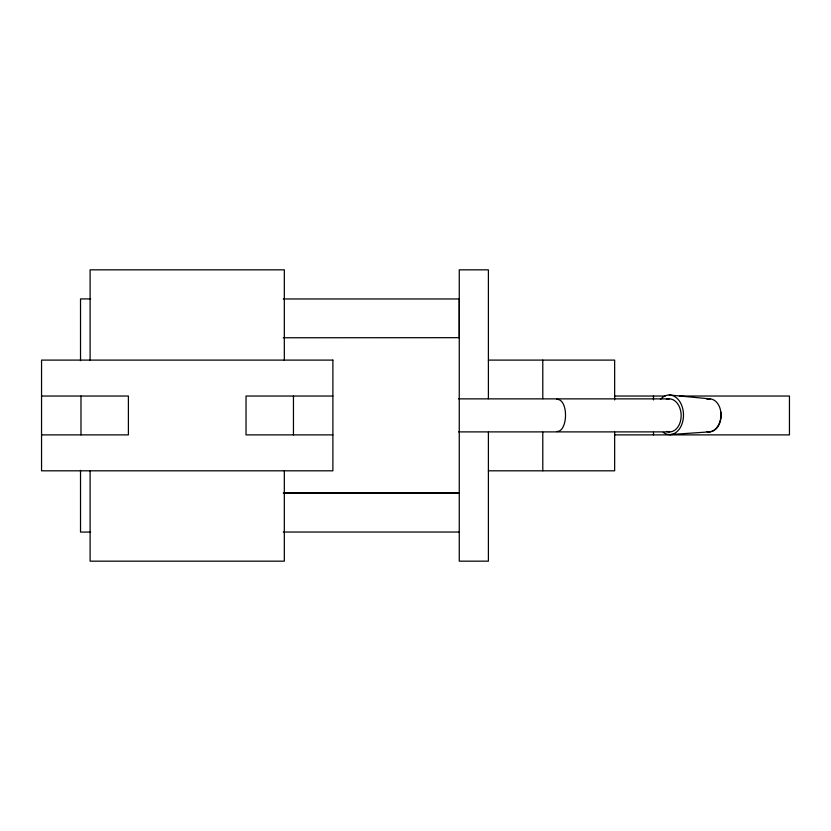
<?xml version="1.0" encoding="UTF-8"?>
<svg xmlns="http://www.w3.org/2000/svg" width="831" height="831" viewBox="0 0 831 831"><rect width="100%" height="100%" fill="white"/><g stroke="black" fill="none" stroke-linecap="round" stroke-linejoin="round"><path stroke-width="1.25" d="M459.263 337.812L459.263 298.963L283.246 298.963M721.017 415.417L721.017 415.375A16.506 11.676 -90 0 0 721.048 414.42L721.038 414.243A16.89 11.946 90 0 0 720.861 412.259A16.516 11.8 -87.9 0 1 721.017 415.375L721.007 415.708A16.506 11.676 -88 0 0 706.911 399.347M556.749 399.316C568.705 398.901 568.134 431.829 556.853 431.507M669.682 434.603L710.058 431.819M90.662 298.921L80.524 298.921L80.524 360.675M283.246 337.76L459.263 337.677M488.399 360.103L614.649 360.103L614.649 399.919M41.55 396.034L128.4 396.034L128.4 434.883L41.55 434.883M332.888 396.034L246.028 396.034L246.028 434.883L332.888 434.883M614.649 396.034L665.143 396.034M679.384 396.034L789.45 396.034L789.45 434.883L614.649 434.883M458.619 398.87L669.308 398.87M458.619 431.891L669.651 431.891M720.955 416.04A16.516 11.676 -86.8 0 1 708.968 431.881L709.394 431.891A16.506 11.676 -90 0 1 707.274 431.611M488.399 470.813L614.649 470.813L614.649 432.193M283.516 492.856L441.791 492.856M459.263 493.053L283.246 493.147L459.263 493.188M90.662 532.079L80.524 532.079L80.524 470.325M283.246 532.037L459.263 532.037M708.905 431.891L708.614 431.881A16.516 11.551 -87.9 0 1 707.077 431.663M669.267 394.985L710.152 398.89M653.488 396.034L653.488 399.919M653.488 432.286L653.488 434.883M542.788 360.103L542.788 398.724M542.788 432.193L542.788 470.813M488.399 398.724L488.399 269.836L459.263 269.836L459.263 561.164L488.399 561.164L488.399 432.193M293.457 396.034L293.457 434.883M284.327 360.467L284.327 269.836L90.101 269.836L90.101 360.467M284.327 470.533L284.327 561.164L90.101 561.164L90.101 470.533M80.981 396.034L80.981 434.883M660.479 399.42A19.809 14.013 88.8 0 1 678.885 400.324A19.809 14.013 88.8 0 1 681.046 426.21A19.809 14.013 88.8 0 1 663.231 432.39M709.466 431.756A16.391 11.592 90 0 0 721.038 414.243A15.498 10.959 -90 0 0 720.851 412.259M666.462 399.368A16.506 11.676 88.8 0 1 681.15 415.375A16.506 11.676 88.8 0 1 666.805 431.393M332.888 360.103L41.55 360.103L41.55 470.813L332.888 470.813L332.888 360.103"/></g></svg>
